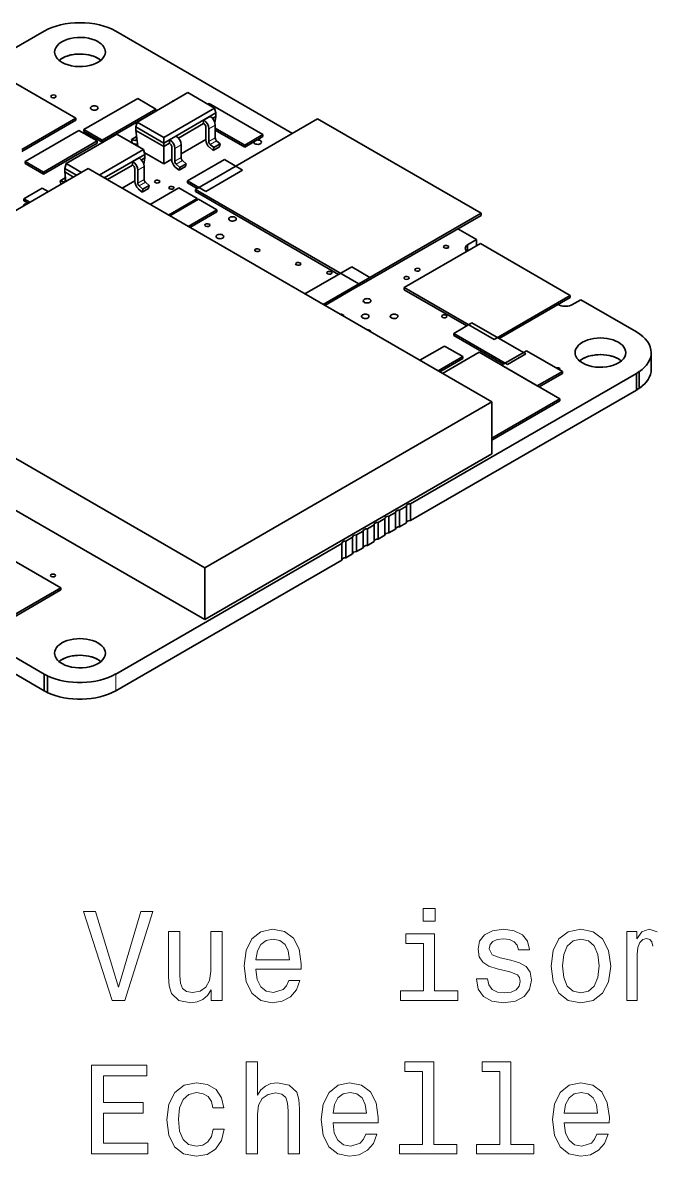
# Model space of a CAD drawing. Extents: x 537 to 786, y 346 to 499.
# Drawn here: x 664.86 to 689.67, y 454.05 to 498.69 of the extents above; entities that cross this region are included whole.
import ezdxf

# ---------------------------------------------------------------- set-up
doc = ezdxf.new("R2010")
doc.units = 0

msp = doc.modelspace()

# ---------------------------------------------------------------- linework, layer by layer
at = {"color": 7, "lineweight": 35, "ltscale": 0.093899}
msp.add_line((665.707, 498.356), (662.454, 496.478), dxfattribs=at)
at = {"color": 7, "lineweight": 35, "ltscale": 0.201031}
msp.add_line((675.5, 494.335), (668.536, 498.356), dxfattribs=at)
at = {"color": 7, "lineweight": 35, "ltscale": 0.068342}
msp.add_line((666.96, 494.936), (664.593, 496.303), dxfattribs=at)
at = {"color": 7, "lineweight": 35, "ltscale": 0.061171}
for p, q in [((669.398, 495.709), (667.279, 494.486)), ((667.998, 494.071), (670.117, 495.294)), ((670.117, 495.212), (667.998, 493.989)), ((674.332, 494.29), (672.213, 495.513)), ((684.684, 485.651), (682.565, 486.875)), ((681.846, 486.459), (683.965, 485.236))]:
    msp.add_line(p, q, dxfattribs=at)
at = {"color": 7, "lineweight": 35, "ltscale": 0.057818}
msp.add_line((671.375, 495.938), (669.372, 494.782), dxfattribs=at)
at = {"color": 7, "lineweight": 35, "ltscale": 0.020755}
for p, q in [((670.117, 495.294), (669.398, 495.709)), ((667.798, 494.037), (667.079, 494.452)), ((667.279, 494.486), (667.998, 494.071)), ((667.998, 493.989), (667.279, 494.404)), ((673.613, 493.875), (674.332, 494.29)), ((665.679, 492.731), (664.96, 493.147)), ((673.53, 492.888), (672.811, 493.303)), ((671.361, 492.466), (672.08, 492.051)), ((671.737, 491.771), (671.018, 492.186)), ((672.514, 491.322), (671.795, 491.737)), ((682.565, 486.875), (681.846, 486.459))]:
    msp.add_line(p, q, dxfattribs=at)
at = {"color": 7, "lineweight": 35, "ltscale": 0.030263}
msp.add_line((672.423, 495.333), (671.375, 495.938), dxfattribs=at)
at = {"color": 7, "lineweight": 35, "ltscale": 0.002042}
for p, q in [((670.117, 495.294), (670.117, 495.212)), ((673.613, 493.875), (673.613, 493.793)), ((664.96, 493.228), (664.96, 493.147)), ((671.361, 492.466), (671.361, 492.384)), ((672.514, 491.322), (672.514, 491.24)), ((682.922, 491.188), (682.922, 491.106)), ((686.435, 487.951), (686.435, 487.869)), ((686.128, 484.957), (686.128, 484.875)), ((666.371, 476.438), (666.371, 476.356))]:
    msp.add_line(p, q, dxfattribs=at)
at = {"color": 7, "lineweight": 35, "ltscale": 0.05782}
msp.add_line((670.42, 494.176), (672.423, 495.333), dxfattribs=at)
at = {"color": 7, "lineweight": 35, "ltscale": 0.059195}
msp.add_line((670.42, 493.953), (672.471, 495.137), dxfattribs=at)
at = {"color": 7, "lineweight": 35, "ltscale": 0.001473}
msp.add_line((672.213, 495.513), (672.162, 495.484), dxfattribs=at)
at = {"color": 7, "lineweight": 35, "ltscale": 0.005042}
for p, q in [((672.423, 495.333), (672.471, 495.137)), ((669.372, 494.782), (669.324, 494.586)), ((666.572, 493.149), (666.524, 492.953))]:
    msp.add_line(p, q, dxfattribs=at)
at = {"color": 7, "lineweight": 35, "ltscale": 0.00347}
for p, q in [((672.471, 495.137), (672.471, 494.998)), ((671.992, 494.86), (671.992, 494.721)), ((670.648, 494.085), (670.648, 493.946)), ((669.671, 493.504), (669.671, 493.365)), ((669.191, 493.227), (669.191, 493.088))]:
    msp.add_line(p, q, dxfattribs=at)
at = {"color": 7, "lineweight": 35, "ltscale": 0.061565}
for p, q in [((664.828, 493.705), (666.96, 494.936)), ((666.96, 494.855), (664.828, 493.623))]:
    msp.add_line(p, q, dxfattribs=at)
at = {"color": 7, "lineweight": 35, "ltscale": 0.002041}
for p, q in [((666.96, 494.936), (666.96, 494.855)), ((667.279, 494.486), (667.279, 494.404)), ((674.332, 494.29), (674.332, 494.208)), ((667.798, 494.037), (667.798, 493.955)), ((667.998, 494.071), (667.998, 493.989)), ((665.679, 492.813), (665.679, 492.731)), ((671.667, 492.123), (671.667, 492.041)), ((664.913, 491.761), (664.913, 491.68)), ((678.104, 488.406), (678.104, 488.325)), ((679.9, 488.26), (679.9, 488.179)), ((681.846, 486.459), (681.846, 486.378)), ((682.209, 485.545), (682.209, 485.463)), ((686.028, 483.879), (686.028, 483.797))]:
    msp.add_line(p, q, dxfattribs=at)
at = {"color": 7, "lineweight": 35, "ltscale": 0.030262}
msp.add_line((669.372, 494.782), (670.42, 494.176), dxfattribs=at)
at = {"color": 7, "lineweight": 35, "ltscale": 0.02862}
msp.add_line((671, 494.149), (671.992, 494.721), dxfattribs=at)
at = {"color": 7, "lineweight": 35, "ltscale": 0.13908}
for p, q in [((676.485, 494.904), (671.667, 492.123)), ((678.104, 488.406), (682.922, 491.188)), ((682.922, 491.106), (678.104, 488.325))]:
    msp.add_line(p, q, dxfattribs=at)
at = {"color": 7, "lineweight": 35, "ltscale": 0.007247}
for p, q in [((671.992, 494.86), (672.243, 495.005)), ((670.648, 494.085), (670.899, 494.229)), ((672.367, 493.655), (672.618, 493.8)), ((672.398, 493.772), (672.649, 493.917)), ((669.191, 493.227), (669.443, 493.372)), ((671.024, 492.88), (671.275, 493.025)), ((671.055, 492.996), (671.306, 493.141)), ((669.598, 492.139), (669.849, 492.284))]:
    msp.add_line(p, q, dxfattribs=at)
at = {"color": 7, "lineweight": 35, "ltscale": 0.000510632}
for p, q in [((671.992, 494.86), (672.009, 494.85)), ((672.243, 495.005), (672.26, 494.995))]:
    msp.add_line(p, q, dxfattribs=at)
at = {"color": 7, "lineweight": 35, "ltscale": 0.000511013}
for p, q in [((672.009, 494.711), (671.992, 494.721)), ((670.899, 494.229), (670.917, 494.219)), ((670.648, 494.085), (670.666, 494.074)), ((670.666, 493.936), (670.648, 493.946))]:
    msp.add_line(p, q, dxfattribs=at)
at = {"color": 7, "lineweight": 13, "ltscale": 0.007247}
for p, q in [((672.009, 494.85), (672.26, 494.995)), ((672.2, 494.519), (672.451, 494.664)), ((670.666, 494.074), (670.917, 494.219)), ((670.857, 493.744), (671.108, 493.889)), ((672.2, 494.01), (672.451, 494.155)), ((669.209, 493.217), (669.46, 493.362)), ((670.857, 493.234), (671.108, 493.379)), ((669.4, 492.886), (669.651, 493.031)), ((669.4, 492.377), (669.651, 492.522)), ((669.452, 492.268), (669.703, 492.413))]:
    msp.add_line(p, q, dxfattribs=at)
at = {"color": 7, "lineweight": 35, "ltscale": 0.003665}
msp.add_line((672.344, 494.925), (672.471, 494.998), dxfattribs=at)
at = {"color": 7, "lineweight": 35, "ltscale": 0.006369}
for p, q in [((672.44, 494.745), (672.471, 494.998)), ((669.64, 493.112), (669.671, 493.365))]:
    msp.add_line(p, q, dxfattribs=at)
at = {"color": 7, "lineweight": 35, "ltscale": 0.012738}
for p, q in [((672.451, 494.664), (672.451, 494.155)), ((672.08, 494.079), (672.08, 494.589)), ((672.2, 494.519), (672.2, 494.01)), ((670.737, 493.304), (670.737, 493.813)), ((671.108, 493.889), (671.108, 493.379)), ((670.857, 493.744), (670.857, 493.234)), ((669.28, 492.446), (669.28, 492.956)), ((669.4, 492.886), (669.4, 492.377)), ((669.651, 493.031), (669.651, 492.522))]:
    msp.add_line(p, q, dxfattribs=at)
at = {"color": 7, "lineweight": 35, "ltscale": 0.185817}
for p, q in [((682.922, 491.188), (676.485, 494.904)), ((671.667, 492.123), (678.104, 488.406))]:
    msp.add_line(p, q, dxfattribs=at)
at = {"color": 7, "lineweight": 35, "ltscale": 0.061172}
msp.add_line((667.079, 494.452), (664.96, 493.228), dxfattribs=at)
at = {"color": 7, "lineweight": 35, "ltscale": 0.057819}
msp.add_line((668.575, 494.305), (666.572, 493.149), dxfattribs=at)
at = {"color": 7, "lineweight": 35, "ltscale": 0.030261}
msp.add_line((669.623, 493.7), (668.575, 494.305), dxfattribs=at)
at = {"color": 7, "lineweight": 35, "ltscale": 0.031639}
for p, q in [((669.324, 494.586), (670.42, 493.953)), ((669.324, 494.447), (670.42, 493.814))]:
    msp.add_line(p, q, dxfattribs=at)
at = {"color": 7, "lineweight": 35, "ltscale": 0.003471}
for p, q in [((669.324, 494.586), (669.324, 494.447)), ((670.42, 493.953), (670.42, 493.814)), ((666.524, 492.953), (666.524, 492.814))]:
    msp.add_line(p, q, dxfattribs=at)
at = {"color": 7, "lineweight": 35, "ltscale": 0.015558}
msp.add_line((669.399, 493.829), (669.324, 494.447), dxfattribs=at)
at = {"color": 7, "lineweight": 35, "ltscale": 0.004462}
for p, q in [((669.344, 494.286), (669.344, 494.108)), ((666.543, 492.653), (666.543, 492.475))]:
    msp.add_line(p, q, dxfattribs=at)
at = {"color": 7, "lineweight": 35, "ltscale": 0.033526}
msp.add_line((672.451, 494.545), (673.613, 493.875), dxfattribs=at)
at = {"color": 7, "lineweight": 35, "ltscale": 0.033527}
msp.add_line((673.613, 493.793), (672.451, 494.463), dxfattribs=at)
at = {"color": 7, "lineweight": 35, "ltscale": 0.061173}
for p, q in [((665.679, 492.813), (667.798, 494.037)), ((667.798, 493.955), (665.679, 492.731))]:
    msp.add_line(p, q, dxfattribs=at)
at = {"color": 7, "lineweight": 35, "ltscale": 0.005716}
for p, q in [((669.146, 494.098), (669.344, 494.212)), ((666.345, 492.465), (666.543, 492.579))]:
    msp.add_line(p, q, dxfattribs=at)
at = {"color": 7, "lineweight": 35, "ltscale": 0.003768}
for p, q in [((669.291, 494.059), (669.146, 494.098)), ((666.491, 492.426), (666.345, 492.465))]:
    msp.add_line(p, q, dxfattribs=at)
at = {"color": 7, "lineweight": 35, "ltscale": 0.003554}
msp.add_line((669.146, 494.098), (669.174, 493.959), dxfattribs=at)
at = {"color": 7, "lineweight": 35, "ltscale": 0.002828}
msp.add_line((669.213, 493.936), (669.322, 493.907), dxfattribs=at)
at = {"color": 7, "lineweight": 13, "ltscale": 0.001441}
msp.add_line((669.291, 494.059), (669.341, 494.088), dxfattribs=at)
at = {"color": 7, "lineweight": 35, "ltscale": 0.005587}
msp.add_line((670.42, 494.176), (670.42, 493.953), dxfattribs=at)
at = {"color": 7, "lineweight": 35, "ltscale": 0.006583}
msp.add_line((670.42, 493.814), (670.648, 493.946), dxfattribs=at)
at = {"color": 7, "lineweight": 35, "ltscale": 0.016897}
msp.add_line((670.42, 493.138), (670.42, 493.814), dxfattribs=at)
at = {"color": 7, "lineweight": 35, "ltscale": 0.028066}
msp.add_line((672.08, 494.097), (671.108, 493.535), dxfattribs=at)
at = {"color": 7, "lineweight": 35, "ltscale": 0.004864}
for p, q in [((672.367, 493.655), (672.221, 493.785)), ((672.253, 493.901), (672.398, 493.772)), ((671.024, 492.88), (670.878, 493.009)), ((670.909, 493.125), (671.055, 492.996)), ((669.452, 492.268), (669.598, 492.139)), ((669.703, 492.413), (669.849, 492.284))]:
    msp.add_line(p, q, dxfattribs=at)
at = {"color": 7, "lineweight": 13, "ltscale": 0.007245}
for p, q in [((672.253, 493.901), (672.504, 494.046)), ((670.909, 493.125), (671.16, 493.27))]:
    msp.add_line(p, q, dxfattribs=at)
at = {"color": 7, "lineweight": 35, "ltscale": 0.003005}
for p, q in [((672.398, 493.772), (672.367, 493.655)), ((672.649, 493.917), (672.618, 493.8)), ((671.055, 492.996), (671.024, 492.88)), ((671.306, 493.141), (671.275, 493.025)), ((669.598, 492.139), (669.567, 492.022)), ((669.849, 492.284), (669.818, 492.167))]:
    msp.add_line(p, q, dxfattribs=at)
at = {"color": 7, "lineweight": 35, "ltscale": 0.004865}
for p, q in [((672.504, 494.046), (672.649, 493.917)), ((671.16, 493.27), (671.306, 493.141)), ((669.567, 492.022), (669.421, 492.152))]:
    msp.add_line(p, q, dxfattribs=at)
at = {"color": 7, "lineweight": 35, "ltscale": 0.020756}
for p, q in [((674.332, 494.208), (673.613, 493.793)), ((664.96, 493.228), (665.679, 492.813)), ((665.632, 492.177), (664.913, 491.761)), ((682.209, 485.545), (681.49, 485.96)), ((683.965, 485.236), (684.684, 485.651))]:
    msp.add_line(p, q, dxfattribs=at)
at = {"color": 7, "lineweight": 35, "ltscale": 0.00034581}
msp.add_line((673.972, 493.988), (673.974, 494.001), dxfattribs=at)
at = {"color": 7, "lineweight": 35, "ltscale": 0.050342}
msp.add_line((667.879, 492.693), (669.623, 493.7), dxfattribs=at)
at = {"color": 7, "lineweight": 35, "ltscale": 0.046132}
msp.add_line((668.072, 492.581), (669.671, 493.504), dxfattribs=at)
at = {"color": 7, "lineweight": 35, "ltscale": 0.00050931}
for p, q in [((669.443, 493.372), (669.46, 493.362)), ((669.191, 493.227), (669.209, 493.217)), ((668.099, 492.596), (668.117, 492.586))]:
    msp.add_line(p, q, dxfattribs=at)
at = {"color": 7, "lineweight": 35, "ltscale": 0.003667}
msp.add_line((669.544, 493.292), (669.671, 493.365), dxfattribs=at)
at = {"color": 7, "lineweight": 35, "ltscale": 0.005043}
msp.add_line((669.623, 493.7), (669.671, 493.504), dxfattribs=at)
at = {"color": 7, "lineweight": 35, "ltscale": 0.022186}
msp.add_line((670.42, 493.138), (669.651, 493.582), dxfattribs=at)
at = {"color": 7, "lineweight": 35, "ltscale": 0.009136}
msp.add_line((670.737, 493.321), (670.42, 493.138), dxfattribs=at)
at = {"color": 7, "lineweight": 35, "ltscale": 0.326598}
msp.add_line((667.44, 492.947), (656.126, 486.415), dxfattribs=at)
at = {"color": 7, "lineweight": 35, "ltscale": 0.013371}
msp.add_line((666.524, 492.953), (666.987, 492.685), dxfattribs=at)
at = {"color": 7, "lineweight": 35, "ltscale": 0.017581}
msp.add_line((666.572, 493.149), (667.181, 492.797), dxfattribs=at)
at = {"color": 7, "lineweight": 35, "ltscale": 0.459279}
msp.add_line((683.349, 483.761), (667.44, 492.947), dxfattribs=at)
at = {"color": 7, "lineweight": 35, "ltscale": 0.028621}
msp.add_line((668.2, 492.516), (669.191, 493.088), dxfattribs=at)
at = {"color": 7, "lineweight": 35, "ltscale": 0.000509692}
msp.add_line((669.209, 493.078), (669.191, 493.088), dxfattribs=at)
at = {"color": 7, "lineweight": 35, "ltscale": 0.041862}
for p, q in [((672.811, 493.303), (671.361, 492.466)), ((672.08, 492.051), (673.53, 492.888))]:
    msp.add_line(p, q, dxfattribs=at)
at = {"color": 7, "lineweight": 35, "ltscale": 0.003433}
msp.add_line((666.345, 492.465), (666.373, 492.331), dxfattribs=at)
at = {"color": 7, "lineweight": 13, "ltscale": 0.001443}
msp.add_line((666.491, 492.426), (666.541, 492.455), dxfattribs=at)
at = {"color": 7, "lineweight": 35, "ltscale": 0.0099}
msp.add_line((666.524, 492.814), (666.867, 492.616), dxfattribs=at)
at = {"color": 7, "lineweight": 35, "ltscale": 0.009321}
msp.add_line((666.569, 492.444), (666.524, 492.814), dxfattribs=at)
at = {"color": 7, "lineweight": 35, "ltscale": 0.000766329}
msp.add_line((668.072, 492.581), (668.099, 492.596), dxfattribs=at)
at = {"color": 7, "lineweight": 13, "ltscale": 0.000765007}
msp.add_line((668.09, 492.571), (668.117, 492.586), dxfattribs=at)
at = {"color": 7, "lineweight": 35, "ltscale": 0.014488}
msp.add_line((669.28, 492.464), (668.778, 492.174), dxfattribs=at)
at = {"color": 7, "lineweight": 35, "ltscale": 0.006847}
for p, q in [((665.869, 492.04), (665.632, 492.177)), ((664.913, 491.761), (665.15, 491.624))]:
    msp.add_line(p, q, dxfattribs=at)
at = {"color": 7, "lineweight": 35, "ltscale": 0.007245}
msp.add_line((669.567, 492.022), (669.818, 492.167), dxfattribs=at)
at = {"color": 7, "lineweight": 35, "ltscale": 0.032627}
msp.add_line((671.018, 492.186), (669.887, 491.533), dxfattribs=at)
at = {"color": 7, "lineweight": 35, "ltscale": 0.010957}
msp.add_line((671.741, 492.165), (671.361, 492.384), dxfattribs=at)
at = {"color": 7, "lineweight": 35, "ltscale": 0.162956}
msp.add_line((677.312, 488.782), (671.667, 492.041), dxfattribs=at)
at = {"color": 7, "lineweight": 35, "ltscale": 0.004805}
msp.add_line((665.079, 491.584), (664.913, 491.68), dxfattribs=at)
at = {"color": 7, "lineweight": 35, "ltscale": 0.032628}
for p, q in [((670.606, 491.118), (671.737, 491.771)), ((671.384, 490.669), (672.514, 491.322))]:
    msp.add_line(p, q, dxfattribs=at)
at = {"color": 7, "lineweight": 35, "ltscale": 0.032626}
msp.add_line((671.795, 491.737), (670.665, 491.084), dxfattribs=at)
at = {"color": 7, "lineweight": 35, "ltscale": 0.001698}
msp.add_line((671.737, 491.771), (671.737, 491.703), dxfattribs=at)
at = {"color": 7, "lineweight": 35, "ltscale": 0.000380167}
msp.add_line((664.903, 491.482), (664.9, 491.497), dxfattribs=at)
at = {"color": 7, "lineweight": 35, "ltscale": 0.030586}
msp.add_line((672.514, 491.24), (671.455, 490.628), dxfattribs=at)
at = {"color": 7, "lineweight": 35, "ltscale": 0.0214}
msp.add_line((682.748, 490.15), (682.007, 490.578), dxfattribs=at)
at = {"color": 7, "lineweight": 35, "ltscale": 0.086594}
msp.add_line((682.899, 489.992), (679.9, 488.26), dxfattribs=at)
at = {"color": 7, "lineweight": 35, "ltscale": 0.010206}
msp.add_line((682.395, 489.946), (682.748, 490.15), dxfattribs=at)
at = {"color": 7, "lineweight": 35, "ltscale": 0.006124}
msp.add_line((682.395, 489.701), (682.395, 489.946), dxfattribs=at)
at = {"color": 7, "lineweight": 35, "ltscale": 0.006123}
msp.add_line((682.748, 489.905), (682.748, 490.15), dxfattribs=at)
at = {"color": 7, "lineweight": 35, "ltscale": 0.102062}
msp.add_line((686.435, 487.951), (682.899, 489.992), dxfattribs=at)
at = {"color": 7, "lineweight": 35, "ltscale": 0.053245}
msp.add_line((677.827, 489.079), (675.983, 488.014), dxfattribs=at)
at = {"color": 7, "lineweight": 35, "ltscale": 0.020754}
msp.add_line((678.546, 488.664), (677.827, 489.079), dxfattribs=at)
at = {"color": 7, "lineweight": 35, "ltscale": 0.053244}
msp.add_line((676.702, 487.599), (678.546, 488.664), dxfattribs=at)
at = {"color": 7, "lineweight": 35, "ltscale": 0.038375}
msp.add_line((678.102, 488.326), (676.772, 487.558), dxfattribs=at)
at = {"color": 7, "lineweight": 35, "ltscale": 0.102063}
msp.add_line((679.9, 488.26), (683.435, 486.219), dxfattribs=at)
at = {"color": 7, "lineweight": 35, "ltscale": 0.071068}
msp.add_line((682.362, 486.757), (679.9, 488.179), dxfattribs=at)
at = {"color": 7, "lineweight": 35, "ltscale": 0.086592}
msp.add_line((683.435, 486.219), (686.435, 487.951), dxfattribs=at)
at = {"color": 7, "lineweight": 35, "ltscale": 0.080732}
msp.add_line((686.435, 487.869), (683.638, 486.255), dxfattribs=at)
at = {"color": 7, "lineweight": 35, "ltscale": 0.000704228}
msp.add_line((686.496, 487.578), (686.471, 487.566), dxfattribs=at)
at = {"color": 7, "lineweight": 35, "ltscale": 0.010207}
msp.add_line((686.85, 487.782), (686.496, 487.578), dxfattribs=at)
at = {"color": 7, "lineweight": 35, "ltscale": 0.063278}
msp.add_line((689.042, 486.517), (686.85, 487.782), dxfattribs=at)
at = {"color": 7, "lineweight": 35, "ltscale": 0.459278}
for p, q in [((656.126, 486.415), (672.036, 477.229)), ((672.036, 475.188), (656.126, 484.373))]:
    msp.add_line(p, q, dxfattribs=at)
at = {"color": 7, "lineweight": 35, "ltscale": 0.056509}
msp.add_line((683.803, 485.248), (681.846, 486.378), dxfattribs=at)
at = {"color": 7, "lineweight": 35, "ltscale": 0.028137}
msp.add_line((681.49, 485.96), (680.515, 485.397), dxfattribs=at)
at = {"color": 7, "lineweight": 35, "ltscale": 0.028578}
msp.add_line((684.714, 485.774), (683.724, 485.202), dxfattribs=at)
at = {"color": 7, "lineweight": 35, "ltscale": 0.040824}
msp.add_line((686.128, 484.957), (684.714, 485.774), dxfattribs=at)
at = {"color": 7, "lineweight": 35, "ltscale": 0.028136}
msp.add_line((681.234, 484.982), (682.209, 485.545), dxfattribs=at)
at = {"color": 7, "lineweight": 35, "ltscale": 0.026096}
msp.add_line((682.209, 485.463), (681.305, 484.941), dxfattribs=at)
at = {"color": 7, "lineweight": 35, "ltscale": 0.04161}
msp.add_line((682.846, 485.716), (681.405, 484.884), dxfattribs=at)
at = {"color": 7, "lineweight": 35, "ltscale": 0.091857}
msp.add_line((686.028, 483.879), (682.846, 485.716), dxfattribs=at)
at = {"color": 7, "lineweight": 35, "ltscale": 0.016432}
for p, q in [((689.628, 485.043), (689.628, 485.7)), ((689.042, 484.226), (689.042, 484.884)), ((679.982, 478.996), (679.982, 479.653)), ((680.141, 479.088), (680.141, 479.745)), ((679.133, 478.506), (679.133, 479.163)), ((679.293, 478.598), (679.293, 479.255)), ((679.557, 478.751), (679.557, 479.408)), ((678.285, 478.016), (678.285, 478.673)), ((678.444, 478.108), (678.444, 478.765)), ((678.709, 478.261), (678.709, 478.918)), ((677.436, 477.526), (677.436, 478.183)), ((677.596, 477.618), (677.596, 478.275)), ((677.86, 477.771), (677.86, 478.428)), ((665.707, 472.387), (665.707, 473.044)), ((665.836, 472.319), (665.836, 472.976))]:
    msp.add_line(p, q, dxfattribs=at)
at = {"color": 7, "lineweight": 35, "ltscale": 0.256934}
for p, q in [((680.141, 479.745), (689.042, 484.884)), ((680.141, 479.088), (689.042, 484.226)), ((680.141, 479.088), (689.042, 484.226))]:
    msp.add_line(p, q, dxfattribs=at)
at = {"color": 7, "lineweight": 35, "ltscale": 0.040826}
msp.add_line((683.724, 485.202), (685.138, 484.386), dxfattribs=at)
at = {"color": 7, "lineweight": 35, "ltscale": 0.028577}
msp.add_line((685.138, 484.386), (686.128, 484.957), dxfattribs=at)
at = {"color": 7, "lineweight": 35, "ltscale": 0.026362}
msp.add_line((686.128, 484.875), (685.215, 484.348), dxfattribs=at)
at = {"color": 7, "lineweight": 35, "ltscale": 0.003484}
for p, q in [((689.042, 484.884), (689.16, 484.958)), ((689.042, 484.226), (689.16, 484.301)), ((689.042, 484.226), (689.16, 484.301))]:
    msp.add_line(p, q, dxfattribs=at)
at = {"color": 7, "lineweight": 35, "ltscale": 0.016431}
for p, q in [((689.16, 484.301), (689.16, 484.958)), ((679.717, 478.843), (679.717, 479.5)), ((678.868, 478.353), (678.868, 479.01)), ((678.02, 477.863), (678.02, 478.52))]:
    msp.add_line(p, q, dxfattribs=at)
at = {"color": 7, "lineweight": 35, "ltscale": 0.326599}
for p, q in [((672.036, 477.229), (683.349, 483.761)), ((683.349, 481.72), (672.036, 475.188))]:
    msp.add_line(p, q, dxfattribs=at)
at = {"color": 7, "lineweight": 35, "ltscale": 0.077333}
for p, q in [((683.349, 482.332), (686.028, 483.879)), ((686.028, 483.797), (683.349, 482.25))]:
    msp.add_line(p, q, dxfattribs=at)
at = {"color": 7, "lineweight": 35, "ltscale": 0.051031}
for p, q in [((683.349, 483.761), (683.349, 481.72)), ((672.036, 477.229), (672.036, 475.188))]:
    msp.add_line(p, q, dxfattribs=at)
at = {"color": 7, "lineweight": 35, "ltscale": 0.007643}
for p, q in [((679.717, 479.5), (679.982, 479.653)), ((678.868, 479.01), (679.133, 479.163)), ((679.293, 479.255), (679.557, 479.408)), ((678.444, 478.765), (678.709, 478.918)), ((679.293, 478.598), (679.557, 478.751)), ((679.293, 478.598), (679.557, 478.751)), ((679.717, 478.843), (679.982, 478.996)), ((679.717, 478.843), (679.982, 478.996)), ((678.444, 478.108), (678.709, 478.261)), ((678.444, 478.108), (678.709, 478.261)), ((678.868, 478.353), (679.133, 478.506)), ((678.868, 478.353), (679.133, 478.506))]:
    msp.add_line(p, q, dxfattribs=at)
at = {"color": 7, "lineweight": 35, "ltscale": 0.007642}
for p, q in [((678.02, 478.52), (678.285, 478.673)), ((677.596, 478.275), (677.86, 478.428)), ((677.596, 477.618), (677.86, 477.771)), ((677.596, 477.618), (677.86, 477.771)), ((678.02, 477.863), (678.285, 478.016)), ((678.02, 477.863), (678.285, 478.016))]:
    msp.add_line(p, q, dxfattribs=at)
at = {"color": 7, "lineweight": 35, "ltscale": 0.258977}
for p, q in [((656.736, 478.224), (665.707, 473.044)), ((656.736, 477.567), (665.707, 472.387)), ((656.736, 477.567), (665.707, 472.387))]:
    msp.add_line(p, q, dxfattribs=at)
at = {"color": 7, "lineweight": 35, "ltscale": 0.256936}
for p, q in [((668.536, 473.044), (677.436, 478.183)), ((668.536, 472.387), (677.436, 477.526)), ((668.536, 472.387), (677.436, 477.526))]:
    msp.add_line(p, q, dxfattribs=at)
at = {"color": 7, "lineweight": 35, "ltscale": 0.057705}
msp.add_line((666.371, 476.438), (664.372, 477.592), dxfattribs=at)
at = {"color": 7, "lineweight": 35, "ltscale": 0.076311}
for p, q in [((663.727, 474.911), (666.371, 476.438)), ((666.371, 476.356), (663.727, 474.83))]:
    msp.add_line(p, q, dxfattribs=at)
at = {"color": 7, "lineweight": 35, "ltscale": 0.003637}
for p, q in [((665.707, 473.044), (665.836, 472.976)), ((665.707, 472.387), (665.836, 472.319)), ((665.707, 472.387), (665.836, 472.319))]:
    msp.add_line(p, q, dxfattribs=at)
at = {"color": 7, "lineweight": 13, "ltscale": 0.016432}
msp.add_line((668.536, 472.387), (668.536, 473.044), dxfattribs=at)
at = {"color": 7, "lineweight": 13}
for points in [[(669.517, 463.697), (668.639, 460.717), (667.737, 463.697), (667.258, 463.697), (668.387, 460.192), (668.892, 460.192), (669.996, 463.697)], [(681.111, 463.813), (680.642, 463.813), (680.642, 463.309), (681.111, 463.309)], [(674.056, 461.418), (675.831, 461.418), (675.836, 461.625), (675.755, 462.205), (675.534, 462.638), (675.18, 462.901), (674.711, 462.996), (674.253, 462.895), (673.899, 462.613), (673.673, 462.154), (673.592, 461.549), (673.667, 460.929), (673.894, 460.475), (674.242, 460.192), (674.696, 460.096), (675.09, 460.162), (675.412, 460.334), (675.649, 460.606), (675.786, 460.969), (675.347, 460.969), (675.256, 460.767), (675.125, 460.616), (674.752, 460.495), (674.464, 460.55), (674.247, 460.727), (674.106, 461.014), (674.056, 461.403)], [(684.102, 461.771), (683.673, 461.872), (683.356, 461.988), (683.25, 462.225), (683.28, 462.391), (683.386, 462.512), (683.557, 462.588), (683.804, 462.618), (684.041, 462.588), (684.228, 462.497), (684.349, 462.361), (684.399, 462.179), (684.833, 462.179), (684.833, 462.189), (684.758, 462.517), (684.551, 462.774), (684.228, 462.936), (683.804, 462.996), (683.376, 462.936), (683.063, 462.769), (682.866, 462.522), (682.806, 462.21), (682.851, 461.907), (682.992, 461.695), (683.224, 461.544), (683.562, 461.438), (684.057, 461.317), (684.359, 461.191), (684.44, 461.09), (684.47, 460.939), (684.425, 460.752), (684.304, 460.611), (684.107, 460.52), (683.845, 460.49), (683.567, 460.52), (683.366, 460.626), (683.229, 460.798), (683.174, 461.035), (682.745, 461.035), (682.816, 460.631), (683.023, 460.339), (683.351, 460.162), (683.804, 460.096), (684.278, 460.162), (684.626, 460.339), (684.838, 460.621), (684.914, 460.989), (684.858, 461.307), (684.702, 461.524), (684.445, 461.665)], [(685.68, 461.544), (685.761, 460.929), (685.993, 460.475), (686.361, 460.192), (686.856, 460.096), (687.345, 460.192), (687.713, 460.47), (687.945, 460.924), (688.031, 461.544), (687.945, 462.159), (687.713, 462.618), (687.345, 462.895), (686.856, 462.996), (686.361, 462.895), (685.993, 462.613), (685.761, 462.159)], [(672.719, 462.901), (672.276, 462.901), (672.276, 461.337), (672.225, 460.974), (672.079, 460.712), (671.852, 460.55), (671.554, 460.5), (671.317, 460.54), (671.166, 460.661), (671.08, 460.868), (671.06, 461.161), (671.06, 462.901), (670.616, 462.901), (670.616, 461.12), (670.631, 460.762), (670.727, 460.465), (671.02, 460.192), (671.489, 460.096), (671.741, 460.132), (671.958, 460.223), (672.144, 460.379), (672.296, 460.606), (672.296, 460.192), (672.719, 460.192)], [(674.056, 461.791), (674.111, 462.139), (674.247, 462.396), (674.454, 462.553), (674.727, 462.608), (674.994, 462.553), (675.201, 462.396), (675.327, 462.139), (675.372, 461.791)], [(681.096, 460.566), (681.096, 462.81), (679.956, 462.81), (679.956, 462.432), (680.652, 462.432), (680.652, 460.566), (679.745, 460.566), (679.745, 460.192), (682.014, 460.192), (682.014, 460.566)], [(686.134, 461.549), (686.18, 462.003), (686.321, 462.331), (686.548, 462.532), (686.856, 462.603), (687.158, 462.532), (687.385, 462.336), (687.526, 462.003), (687.577, 461.549), (687.526, 461.09), (687.385, 460.757), (687.158, 460.555), (686.856, 460.49), (686.548, 460.555), (686.321, 460.757), (686.18, 461.09)], [(667.58, 454.145), (669.799, 454.145), (669.799, 454.569), (668.044, 454.569), (668.044, 455.754), (669.608, 455.754), (669.608, 456.173), (668.044, 456.173), (668.044, 457.222), (669.759, 457.222), (669.759, 457.645), (667.58, 457.645)], [(673.667, 454.145), (674.111, 454.145), (674.111, 455.709), (674.157, 456.067), (674.303, 456.329), (674.53, 456.491), (674.833, 456.551), (675.075, 456.501), (675.226, 456.365), (675.302, 456.138), (675.327, 455.835), (675.327, 454.145), (675.771, 454.145), (675.771, 455.926), (675.75, 456.284), (675.66, 456.581), (675.362, 456.854), (674.898, 456.95), (674.646, 456.914), (674.429, 456.818), (674.247, 456.667), (674.111, 456.46), (674.111, 457.767), (673.667, 457.767)], [(680.622, 457.393), (680.622, 454.519), (679.709, 454.519), (679.709, 454.145), (681.974, 454.145), (681.974, 454.519), (681.066, 454.519), (681.066, 457.767), (679.926, 457.767), (679.926, 457.393)], [(683.658, 457.393), (683.658, 454.519), (682.745, 454.519), (682.745, 454.145), (685.01, 454.145), (685.01, 454.519), (684.102, 454.519), (684.102, 457.767), (682.962, 457.767), (682.962, 457.393)], [(672.356, 455.956), (672.795, 455.956), (672.704, 456.359), (672.487, 456.677), (672.149, 456.874), (671.711, 456.95), (671.227, 456.849), (670.858, 456.566), (670.626, 456.107), (670.546, 455.492), (670.621, 454.882), (670.848, 454.428), (671.206, 454.145), (671.696, 454.05), (672.129, 454.125), (672.467, 454.337), (672.699, 454.67), (672.8, 455.114), (672.376, 455.114), (672.301, 454.831), (672.16, 454.62), (671.958, 454.488), (671.711, 454.448), (671.403, 454.514), (671.181, 454.715), (671.045, 455.043), (671, 455.507), (671.045, 455.961), (671.186, 456.289), (671.413, 456.491), (671.711, 456.561), (671.973, 456.516), (672.17, 456.4), (672.301, 456.208)], [(677.092, 455.371), (678.867, 455.371), (678.872, 455.578), (678.791, 456.158), (678.57, 456.591), (678.216, 456.854), (677.747, 456.95), (677.289, 456.849), (676.936, 456.566), (676.709, 456.107), (676.628, 455.502), (676.704, 454.882), (676.93, 454.428), (677.278, 454.145), (677.732, 454.05), (678.126, 454.115), (678.448, 454.287), (678.686, 454.559), (678.822, 454.922), (678.383, 454.922), (678.292, 454.72), (678.161, 454.569), (677.788, 454.448), (677.5, 454.504), (677.284, 454.68), (677.142, 454.968), (677.092, 455.356)], [(686.2, 455.371), (687.975, 455.371), (687.98, 455.578), (687.899, 456.158), (687.678, 456.591), (687.325, 456.854), (686.856, 456.95), (686.397, 456.849), (686.044, 456.566), (685.817, 456.107), (685.736, 455.502), (685.812, 454.882), (686.039, 454.428), (686.387, 454.145), (686.84, 454.05), (687.234, 454.115), (687.557, 454.287), (687.794, 454.559), (687.93, 454.922), (687.491, 454.922), (687.4, 454.72), (687.269, 454.569), (686.896, 454.448), (686.608, 454.504), (686.392, 454.68), (686.25, 454.968), (686.2, 455.356)], [(677.092, 455.744), (677.147, 456.092), (677.284, 456.349), (677.49, 456.506), (677.763, 456.561), (678.03, 456.506), (678.237, 456.349), (678.363, 456.092), (678.408, 455.744)], [(686.2, 455.744), (686.255, 456.092), (686.392, 456.349), (686.598, 456.506), (686.871, 456.561), (687.138, 456.506), (687.345, 456.349), (687.471, 456.092), (687.516, 455.744)]]:
    msp.add_lwpolyline(points, close=True, dxfattribs=at)
msp.add_lwpolyline([(689.861, 462.89), (689.549, 462.996), (689.261, 462.895), (689.064, 462.613), (689.064, 462.901), (688.671, 462.901), (688.671, 460.192), (689.08, 460.192), (689.08, 462.003), (689.105, 462.275), (689.18, 462.472), (689.296, 462.588), (689.448, 462.633), (689.569, 462.593), (689.649, 462.492), (689.69, 462.321)], dxfattribs=at)
at = {"color": 7, "lineweight": 35}
for centre, radius, start, end in [((666.024, 495.798), 0.0502, 186.5541, 246.5453), ((666.125, 495.786), 0.0502, 6.5541, 66.5453), ((667.611, 495.343), 0.0753, 186.5453, 246.5297), ((672.026, 494.639), 0.427, 3.3592, 56.6408), ((674.046, 493.996), 0.0753, 186.5453, 246.5297), ((674.124, 493.846), 0.228, 62.8299, 96.5534), ((669.226, 493.006), 0.427, 3.3592, 56.6408), ((670.111, 492.442), 0.0502, 186.5541, 246.5453), ((670.212, 492.431), 0.0502, 6.5541, 66.5453), ((670.677, 492.197), 0.0502, 186.5541, 246.5453), ((670.778, 492.186), 0.0502, 6.5541, 66.5453), ((672.091, 490.727), 0.0502, 186.5541, 246.5453), ((672.192, 490.716), 0.0502, 6.5541, 66.5453), ((673.056, 490.975), 0.0753, 186.5453, 246.5297), ((672.561, 490.281), 0.0753, 186.5453, 246.5297), ((674.158, 489.728), 0.0502, 6.5541, 66.5453), ((681.496, 489.87), 0.0502, 186.5541, 246.5453), ((681.597, 489.859), 0.0502, 6.5541, 66.5453), ((674.057, 489.739), 0.0502, 186.5541, 246.5453), ((675.669, 489.2), 0.0502, 186.5541, 246.5453), ((675.77, 489.189), 0.0502, 6.5541, 66.5453), ((677.001, 488.838), 0.0502, 6.5541, 66.5453), ((680.365, 488.972), 0.0502, 186.5541, 246.5453), ((680.466, 488.96), 0.0502, 6.5541, 66.5453), ((676.9, 488.849), 0.0502, 186.5541, 246.5453), ((679.94, 488.645), 0.0502, 186.5541, 246.5453), ((680.041, 488.634), 0.0502, 6.5541, 66.5453), ((678.359, 487.75), 0.0753, 186.5453, 246.5297), ((677.378, 486.994), 0.222, 62.482, 93.1572), ((678.289, 487.138), 0.0753, 186.5453, 246.5297), ((679.42, 487.138), 0.0753, 186.5453, 246.5297), ((681.425, 487.135), 0.0502, 186.5541, 246.5453), ((681.526, 487.123), 0.0502, 6.5541, 66.5453), ((678.439, 486.382), 0.222, 62.482, 93.1572), ((685.981, 485.041), 0.0502, 6.5541, 66.5453), ((685.991, 485.048), 0.0398, 315.653, 358.0535), ((666.01, 476.928), 0.0502, 186.5453, 246.5297)]:
    msp.add_arc(centre, radius, start, end, dxfattribs=at)
for centre, major_axis, start_param, end_param in [((667.121, 497.539), (2, 0), 0.785397, 2.356195), ((667.121, 497.539), (-1, 0), 3.926991, 6.283185), ((667.121, 497.539), (1, 0), 0, 0.785398), ((667.121, 497.539), (-1, 0), 0, 0.785398), ((667.121, 496.882), (1, 0), 0.785398, 2.536767), ((667.121, 496.882), (1, 0), 0.604826, 2.536767), ((667.121, 497.539), (1, 0), 3.926991, 6.283185), ((667.121, 496.882), (1, 0), 0.604826, 0.785398), ((666.075, 495.792), (0.1, 0), 0.785398, 3.141593), ((666.075, 495.792), (0.1, 0), 3.926991, 6.283185), ((670.869, 495.539), (0.15, 0), 1.851977, 2.863442), ((667.687, 495.335), (0.15, 0), 6.283185, 9.424778), ((667.687, 495.335), (-0.15, 0), 0.785398, 3.141593), ((672.009, 494.63), (0.135, -0.234), 0.785398, 2.356194), ((672.009, 494.63), (-0.05, 0.0866), 3.926991, 5.497787), ((670.917, 493.999), (0.135, -0.234), 0.785398, 2.356194), ((669.273, 494.149), (0.05, -0.0866), 5.759587, 6.283186), ((669.273, 494.149), (-0.135, 0.234), 2.617994, 3.014623), ((669.273, 494.149), (0.05, -0.0866), 0.000001, 0.785398), ((670.666, 493.854), (0.135, -0.234), 0.785398, 2.356194), ((670.666, 493.854), (-0.05, 0.0866), 3.926991, 5.497787), ((672.271, 493.969), (0.135, -0.234), 3.926991, 5.235988), ((672.271, 493.969), (-0.05, 0.0866), 0.785398, 2.094395), ((672.522, 494.114), (-0.05, 0.0866), 0.785398, 2.094395), ((674.122, 493.988), (-0.15, 0), 0.785398, 3.141593), ((674.122, 493.988), (-0.15, 0), 3.141593, 3.926991), ((671.178, 493.338), (-0.05, 0.0866), 0.785398, 2.094395), ((669.209, 492.997), (0.135, -0.234), 0.785398, 2.356194), ((669.209, 492.997), (-0.05, 0.0866), 3.926991, 5.497787), ((670.927, 493.193), (0.135, -0.234), 3.926991, 5.235988), ((670.927, 493.193), (-0.05, 0.0866), 0.785398, 2.094395), ((666.473, 492.516), (0.05, -0.0866), 5.759587, 6.283186), ((666.473, 492.516), (0.05, -0.0866), 0.000001, 0.785398), ((668.117, 492.366), (0.135, -0.234), 1.82351, 2.356194), ((669.471, 492.336), (0.135, -0.234), 3.926991, 5.235988), ((669.722, 492.481), (-0.05, 0.0866), 0.785398, 2.094395), ((670.162, 492.436), (0.1, 0), 0.785398, 3.141593), ((670.162, 492.436), (0.1, 0), 3.926991, 6.283185), ((669.471, 492.336), (-0.05, 0.0866), 0.785398, 2.094395), ((670.728, 492.191), (0.1, 0), 0.785398, 3.141593), ((670.728, 492.191), (0.1, 0), 3.926991, 6.283185), ((665, 491.497), (0.1, 0), 1.308128, 3.141593), ((672.142, 490.722), (0.1, 0), 0.785398, 3.141593), ((672.142, 490.722), (0.1, 0), 3.926991, 6.283185), ((673.132, 490.967), (0.15, 0), 6.283185, 9.424778), ((673.132, 490.967), (-0.15, 0), 0.785398, 3.141593), ((672.637, 490.273), (0.15, 0), 6.283185, 9.424778), ((672.637, 490.273), (-0.15, 0), 0.785398, 3.141593), ((674.108, 489.734), (0.1, 0), 0.785398, 3.141593), ((681.546, 489.864), (0.1, 0), 0.785398, 3.141593), ((681.546, 489.864), (0.1, 0), 3.926991, 6.283185), ((682.678, 489.803), (-0.376, 0), 5.564324, 6.283185), ((682.678, 489.803), (-0.376, 0), 0, 0.584517), ((674.108, 489.734), (0.1, 0), 3.926991, 6.283185), ((675.72, 489.195), (0.1, 0), 0.785398, 3.141593), ((675.72, 489.195), (0.1, 0), 3.926991, 6.283185), ((676.95, 488.844), (0.1, 0), 0.785398, 3.141593), ((680.415, 488.966), (0.1, 0), 0.785398, 3.141593), ((680.415, 488.966), (0.1, 0), 3.926991, 6.283185), ((676.95, 488.844), (0.1, 0), 3.926991, 6.283185), ((679.991, 488.64), (0.1, 0), 0.785398, 3.141593), ((679.991, 488.64), (0.1, 0), 3.926991, 6.283185), ((678.435, 487.741), (0.15, 0), 6.283185, 9.424778), ((678.435, 487.741), (-0.15, 0), 0.785398, 3.141593), ((686.249, 487.741), (-0.376, 0), 0.718824, 2.202355), ((677.374, 487.129), (-0.15, 0), 3.08653, 3.926991), ((678.364, 487.129), (0.15, 0), 6.283185, 9.424778), ((678.364, 487.129), (-0.15, 0), 0.785398, 3.141593), ((679.496, 487.129), (0.15, 0), 6.283185, 9.424778), ((679.496, 487.129), (-0.15, 0), 0.785398, 3.141593), ((681.476, 487.129), (0.1, 0), 0.785398, 3.141593), ((681.476, 487.129), (0.1, 0), 3.926991, 6.283185), ((678.435, 486.517), (-0.15, 0), 3.08653, 3.926991), ((687.628, 485.7), (1, 0), 6.283185, 9.424778), ((687.628, 485.7), (2, 0), 0, 0.785401), ((687.628, 485.7), (1, 0), 3.141593, 3.926991), ((687.628, 485.043), (1, 0), 0.785398, 2.536767), ((687.628, 485.043), (1, 0), 0.604826, 2.536767), ((687.628, 485.7), (1, 0), 3.926991, 6.283185), ((687.628, 485.043), (1, 0), 0.604826, 0.785398), ((687.628, 485.7), (2, 0), 5.585055, 6.283186), ((685.93, 485.047), (-0.1, 0), 3.926991, 5.19465), ((687.628, 485.043), (2, 0), 5.585055, 6.283186), ((687.628, 485.043), (2, 0), 5.585055, 5.955938), ((679.708, 479.413), (-0.151, 0), 4.652198, 6.343376), ((680.132, 479.658), (-0.151, 0), 4.652198, 6.343376), ((679.284, 479.168), (-0.151, 0), 4.652198, 6.343376), ((680.132, 479.001), (0.151, 0), 1.510605, 3.201784), ((680.132, 479.001), (0.151, 0), 1.510605, 3.201784), ((678.435, 478.678), (-0.151, 0), 4.652198, 6.343376), ((678.859, 478.923), (-0.151, 0), 4.652198, 6.343376), ((679.284, 478.511), (0.151, 0), 1.510605, 3.201784), ((679.284, 478.511), (0.151, 0), 1.510605, 3.201784), ((679.708, 478.756), (0.151, 0), 1.510605, 3.201784), ((679.708, 478.756), (0.151, 0), 1.510605, 3.201784), ((677.587, 478.188), (-0.151, 0), 4.652198, 6.343376), ((678.011, 478.433), (-0.151, 0), 4.652198, 6.343376), ((678.859, 478.266), (0.151, 0), 1.510605, 3.201784), ((678.859, 478.266), (0.151, 0), 1.510605, 3.201784), ((678.011, 477.776), (0.151, 0), 1.510605, 3.201784), ((678.011, 477.776), (0.151, 0), 1.510605, 3.201784), ((678.435, 478.021), (0.151, 0), 1.510605, 3.201784), ((678.435, 478.021), (0.151, 0), 1.510605, 3.201784), ((677.587, 477.531), (0.151, 0), 1.510605, 3.201784), ((677.587, 477.531), (0.151, 0), 1.510605, 3.201784), ((666.061, 476.923), (0.1, 0), 6.283185, 9.424778), ((666.061, 476.923), (-0.1, 0), 0.785398, 3.141593), ((667.121, 473.861), (1, 0), 6.283185, 9.424778), ((667.121, 473.861), (1, 0), 3.141593, 3.926991), ((667.121, 473.204), (1, 0), 0.785398, 2.536767), ((667.121, 473.204), (1, 0), 0.604826, 2.536767), ((667.121, 473.861), (1, 0), 3.926991, 6.283185), ((667.121, 473.204), (1, 0), 0.604826, 0.785398), ((667.121, 473.861), (2, 0), 4.014256, 5.497787), ((667.121, 473.204), (2, 0), 4.014256, 5.497787), ((667.121, 473.204), (2, 0), 4.014256, 5.497787)]:
    msp.add_ellipse(centre, major_axis=major_axis, ratio=0.57735, start_param=start_param, end_param=end_param, dxfattribs=at)

doc.saveas('drawing.dxf')
